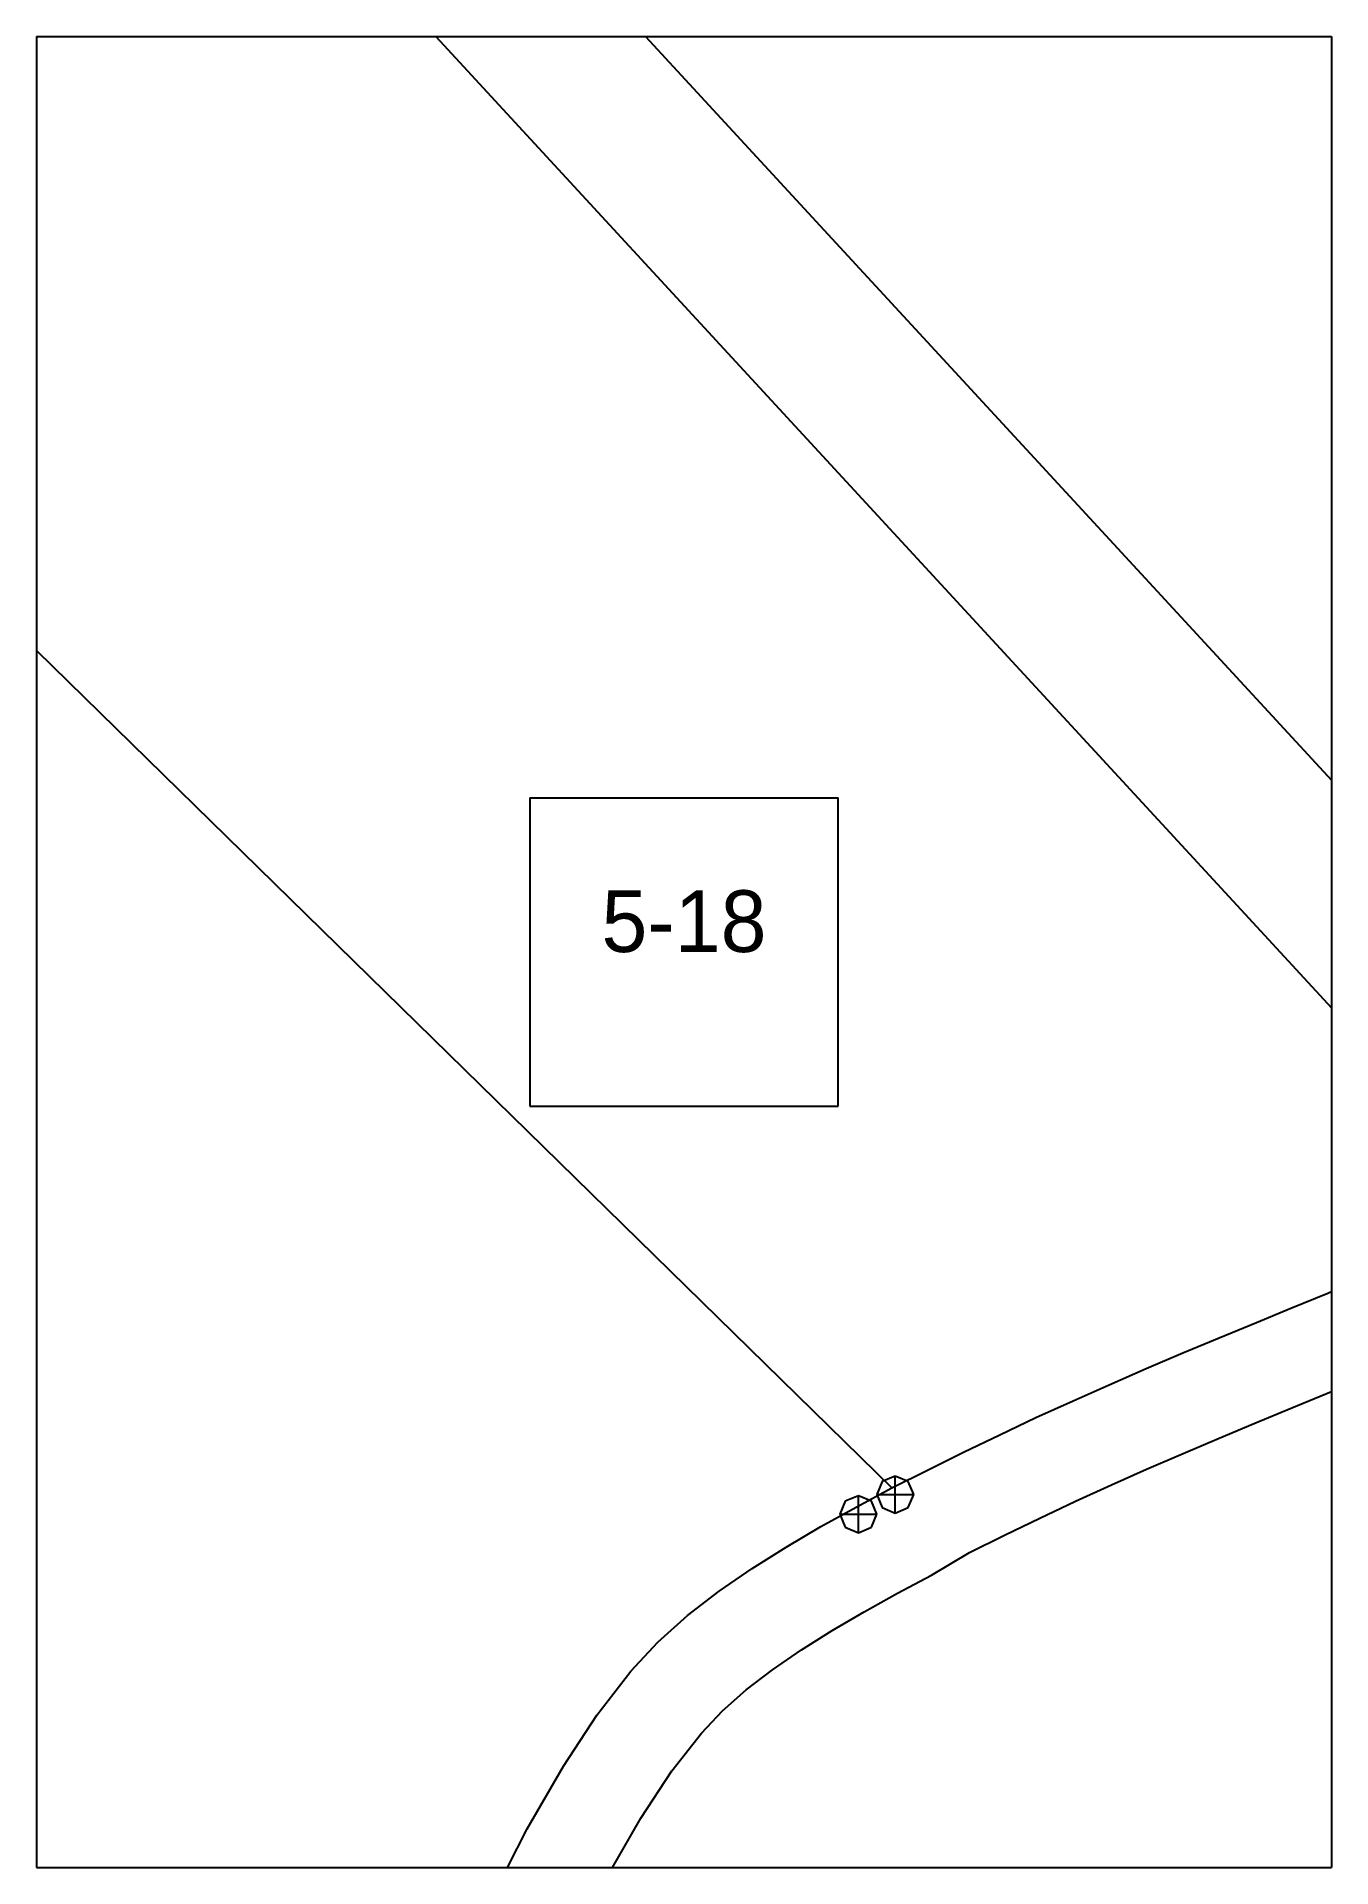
# Paper-space layout 'Plan 5-18' of a CAD drawing. Header units: metres, sheet in millimetres. Extents: x 0 to 210, y 0 to 297.
# The model-space entities are those that its viewports show. They can reach past a viewport. Long polylines and large blocks are cut down to what shows.
import ezdxf
from ezdxf.enums import TextEntityAlignment as Align

# ---------------------------------------------------------------- set-up
doc = ezdxf.new("R2010")
doc.units = ezdxf.units.M
for name, color, linetype in [('default', 7, 'Continuous'), ('TEXTLAYER', 7, 'Continuous'), ('VIEWPORTS', 7, 'Continuous')]:
    doc.layers.add(name, color=color, linetype=linetype)

msp = doc.modelspace()

# ---------------------------------------------------------------- linework, layer by layer
at = {"color": 9}
for p, q in [((3570, -891), (3570, -1188)), ((3570, -891), (3570, -1188)), ((3780, -891), (3780, -1188)), ((3780, -891), (3780, -1188)), ((3360, -1188), (3570, -1188)), ((3360, -1188), (3570, -1188)), ((3570, -1188), (3780, -1188)), ((3570, -1188), (3570, -1485)), ((3570, -1188), (3780, -1188)), ((3570, -1188), (3570, -1485)), ((3780, -1188), (3990, -1188)), ((3780, -1188), (3780, -1485)), ((3780, -1188), (3990, -1188)), ((3780, -1188), (3780, -1485)), ((3650, -1311.5), (3700, -1311.5)), ((3650, -1311.5), (3650, -1361.5)), ((3700, -1361.5), (3700, -1311.5)), ((3650, -1361.5), (3700, -1361.5)), ((3360, -1485), (3570, -1485)), ((3360, -1485), (3570, -1485)), ((3570, -1485), (3780, -1485)), ((3570, -1485), (3570, -1782)), ((3570, -1485), (3780, -1485)), ((3570, -1485), (3570, -1782)), ((3780, -1485), (3990, -1485)), ((3780, -1485), (3780, -1782)), ((3780, -1485), (3990, -1485)), ((3780, -1485), (3780, -1782))]:
    msp.add_line(p, q, dxfattribs=at)
at = {"layer": 'default', "color": 7, "linetype": 'Continuous'}
for p, q in [((3619.94, -1135.07), (3846.3, -1380.55)), ((3606.05, -1156.88), (3810.86, -1379)), ((3486.99, -1206.24), (3708.7, -1423.45)), ((3779.44, -1391.83), (3785.53, -1389.36)), ((3773.42, -1394.29), (3779.44, -1391.83)), ((3767.83, -1396.58), (3773.42, -1394.29)), ((3761.79, -1399.08), (3767.83, -1396.58)), ((3749.97, -1404.08), (3755.89, -1401.55)), ((3755.89, -1401.55), (3761.79, -1399.08)), ((3743.94, -1406.71), (3749.97, -1404.08)), ((3738.12, -1409.3), (3743.94, -1406.71)), ((3779.11, -1408.17), (3785.1, -1405.73)), ((3732.09, -1412.04), (3738.12, -1409.3)), ((3767.6, -1412.91), (3773.57, -1410.44)), ((3773.57, -1410.44), (3779.11, -1408.17)), ((3726.2, -1414.82), (3732.09, -1412.04)), ((3761.78, -1415.35), (3767.6, -1412.91)), ((3720.33, -1417.65), (3726.2, -1414.82)), ((3755.95, -1417.84), (3761.78, -1415.35)), ((3714.49, -1420.54), (3720.33, -1417.65)), ((3750.04, -1420.41), (3755.95, -1417.84)), ((3707.14, -1422.39), (3706.26, -1424.51)), ((3709.26, -1421.51), (3707.14, -1422.39)), ((3708.7, -1423.45), (3714.49, -1420.54)), ((3711.38, -1422.39), (3709.26, -1421.51)), ((3709.26, -1427.51), (3709.26, -1421.51)), ((3712.26, -1424.51), (3711.38, -1422.39)), ((3744.33, -1422.96), (3750.04, -1420.41)), ((3701.15, -1425.59), (3700.28, -1427.71)), ((3703.28, -1424.71), (3701.15, -1425.59)), ((3702.92, -1426.54), (3708.7, -1423.45)), ((3705.4, -1425.59), (3703.28, -1424.71)), ((3703.28, -1430.71), (3703.28, -1424.71)), ((3706.28, -1427.71), (3705.4, -1425.59)), ((3706.26, -1424.51), (3707.14, -1426.63)), ((3706.26, -1424.51), (3712.26, -1424.51)), ((3711.38, -1426.63), (3712.26, -1424.51)), ((3738.5, -1425.6), (3744.33, -1422.96)), ((3697.21, -1429.72), (3702.92, -1426.54)), ((3700.28, -1427.71), (3701.15, -1429.83)), ((3700.28, -1427.71), (3706.28, -1427.71)), ((3705.4, -1429.83), (3706.28, -1427.71)), ((3707.14, -1426.63), (3709.26, -1427.51)), ((3709.26, -1427.51), (3711.38, -1426.63)), ((3726.98, -1431.1), (3732.71, -1428.33)), ((3732.71, -1428.33), (3738.5, -1425.6)), ((3691.59, -1433.03), (3697.21, -1429.72)), ((3701.15, -1429.83), (3703.28, -1430.71)), ((3703.28, -1430.71), (3705.4, -1429.83)), ((3721.29, -1433.91), (3726.98, -1431.1)), ((3686.07, -1436.51), (3691.59, -1433.03)), ((3715.14, -1437.57), (3721.29, -1433.91)), ((3680.72, -1440.19), (3686.07, -1436.51)), ((3675.59, -1444.16), (3680.72, -1440.19)), ((3709.62, -1440.52), (3715.14, -1437.57)), ((3704.24, -1443.53), (3709.62, -1440.52)), ((3670.78, -1448.47), (3675.59, -1444.16)), ((3699.02, -1446.59), (3704.24, -1443.53)), ((3666.37, -1453.17), (3670.78, -1448.47)), ((3694.05, -1449.73), (3699.02, -1446.59)), ((3689.38, -1452.93), (3694.05, -1449.73)), ((3660.87, -1460.29), (3666.37, -1453.17)), ((3685.11, -1456.2), (3689.38, -1452.93)), ((3681.27, -1459.59), (3685.11, -1456.2)), ((3655.44, -1468.6), (3660.87, -1460.29)), ((3677.82, -1463.21), (3681.27, -1459.59)), ((3673.03, -1469.36), (3677.82, -1463.21)), ((3649.58, -1478.75), (3655.44, -1468.6)), ((3668.02, -1477.01), (3673.03, -1469.36)), ((3643.62, -1490.28), (3649.58, -1478.75)), ((3662.5, -1486.56), (3668.02, -1477.01))]:
    msp.add_line(p, q, dxfattribs=at)

# ---------------------------------------------------------------- texts
at = {"layer": 'TEXTLAYER', "color": 1}
msp.add_text('5-18', height=10, dxfattribs=at).set_placement((3675, -1336.5), align=Align.CENTER)

psp = doc.layouts.new('Plan 5-18')

# ---------------------------------------------------------------- viewports
at = {"layer": 'VIEWPORTS'}
psp.add_viewport(center=(105, 148.5), size=(210, 297), view_center_point=(3675, -1336.5), view_height=297, dxfattribs=at)

doc.saveas('drawing.dxf')
